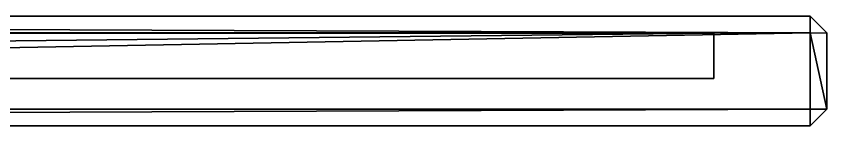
# Model space of a CAD drawing. Header units: millimetres. Extents: x -18 to 4450, y -985 to 970.
# Drawn here: x 4020 to 4450, y -859 to -801 of the extents above; entities that cross this region are included whole.
import ezdxf

# ---------------------------------------------------------------- set-up
doc = ezdxf.new("R2010")
doc.units = ezdxf.units.MM
doc.layers.add('hard_top__left_hardtop_to_tub_join_shadow', color=250, linetype='CONTINUOUS')
doc.layers.add('hard_top__roof_left_gutter', color=7, linetype='CONTINUOUS')

msp = doc.modelspace()

# ---------------------------------------------------------------- linework, layer by layer
at = {"layer": 'hard_top__left_hardtop_to_tub_join_shadow'}
for points in [[(2200.000048, -810.000002, 1261.999965), (2200.000048, -810.000002, 1296.000004), (4389.999866, -810.000002, 1296.000004)], [(2200.000048, -810.000002, 1261.999965), (4389.999866, -810.000002, 1296.000004), (4389.999866, -810.000002, 1261.999965)], [(2200.000048, -833.999991, 1296.000004), (4389.999866, -833.999991, 1296.000004), (4389.999866, -810.000002, 1296.000004)], [(2200.000048, -833.999991, 1296.000004), (4389.999866, -810.000002, 1296.000004), (2200.000048, -810.000002, 1296.000004)], [(2200.000048, -833.999991, 1261.999965), (2200.000048, -810.000002, 1261.999965), (4389.999866, -810.000002, 1261.999965)], [(2200.000048, -833.999991, 1261.999965), (4389.999866, -810.000002, 1261.999965), (4389.999866, -833.999991, 1261.999965)], [(4389.999866, -833.999991, 1261.999965), (4389.999866, -810.000002, 1261.999965), (4389.999866, -810.000002, 1296.000004)], [(4389.999866, -833.999991, 1261.999965), (4389.999866, -810.000002, 1296.000004), (4389.999866, -833.999991, 1296.000004)], [(2200.000048, -833.999991, 1261.999965), (4389.999866, -833.999991, 1261.999965), (4389.999866, -833.999991, 1296.000004)], [(2200.000048, -833.999991, 1261.999965), (4389.999866, -833.999991, 1296.000004), (2200.000048, -833.999991, 1296.000004)]]:
    msp.add_3dface(points, dxfattribs=at)
at = {"layer": 'hard_top__roof_left_gutter'}
for points in [[(2258.820057, -800.999999, 1823.819995), (2258.820057, -800.999999, 1848.180056), (4441.180229, -800.999999, 1848.180056)], [(2258.820057, -800.999999, 1823.819995), (4441.180229, -800.999999, 1848.180056), (4441.180229, -800.999999, 1823.819995)], [(2258.820057, -800.999999, 1823.819995), (2258.820057, -809.819996, 1815.000057), (4441.180229, -809.819996, 1815.000057)], [(2258.820057, -800.999999, 1823.819995), (4441.180229, -809.819996, 1815.000057), (4441.180229, -800.999999, 1823.819995)], [(2258.820057, -800.999999, 1848.180056), (2258.820057, -809.819996, 1856.999993), (4441.180229, -809.819996, 1856.999993)], [(2258.820057, -800.999999, 1848.180056), (4441.180229, -809.819996, 1856.999993), (4441.180229, -800.999999, 1848.180056)], [(4449.999809, -809.819996, 1823.819995), (4441.180229, -800.999999, 1823.819995), (4441.180229, -800.999999, 1848.180056)], [(4449.999809, -809.819996, 1823.819995), (4441.180229, -800.999999, 1848.180056), (4449.999809, -809.819996, 1848.180056)], [(4449.999809, -809.819996, 1823.819995), (4441.180229, -800.999999, 1823.819995), (4441.180229, -809.819996, 1815.000057)], [(4449.999809, -809.819996, 1848.180056), (4441.180229, -800.999999, 1848.180056), (4441.180229, -809.819996, 1856.999993)], [(2258.820057, -850.17997, 1856.999993), (4441.180229, -850.17997, 1856.999993), (4441.180229, -809.819996, 1856.999993)], [(2258.820057, -850.17997, 1856.999993), (4441.180229, -809.819996, 1856.999993), (2258.820057, -809.819996, 1856.999993)], [(2258.820057, -850.17997, 1815.000057), (2258.820057, -809.819996, 1815.000057), (4441.180229, -809.819996, 1815.000057)], [(2258.820057, -850.17997, 1815.000057), (4441.180229, -809.819996, 1815.000057), (4441.180229, -850.17997, 1815.000057)], [(4449.999809, -850.17997, 1823.819995), (4441.180229, -850.17997, 1815.000057), (4441.180229, -809.819996, 1815.000057)], [(4449.999809, -850.17997, 1823.819995), (4441.180229, -809.819996, 1815.000057), (4449.999809, -809.819996, 1823.819995)], [(4449.999809, -850.17997, 1848.180056), (4441.180229, -850.17997, 1856.999993), (4441.180229, -809.819996, 1856.999993)], [(4449.999809, -850.17997, 1848.180056), (4441.180229, -809.819996, 1856.999993), (4449.999809, -809.819996, 1848.180056)], [(4449.999809, -850.17997, 1823.819995), (4449.999809, -809.819996, 1823.819995), (4449.999809, -809.819996, 1848.180056)], [(4449.999809, -850.17997, 1823.819995), (4449.999809, -809.819996, 1848.180056), (4449.999809, -850.17997, 1848.180056)], [(2258.820057, -859.000027, 1823.819995), (2258.820057, -850.17997, 1815.000057), (4441.180229, -850.17997, 1815.000057)], [(2258.820057, -859.000027, 1823.819995), (4441.180229, -850.17997, 1815.000057), (4441.180229, -859.000027, 1823.819995)], [(2258.820057, -859.000027, 1848.180056), (2258.820057, -850.17997, 1856.999993), (4441.180229, -850.17997, 1856.999993)], [(2258.820057, -859.000027, 1848.180056), (4441.180229, -850.17997, 1856.999993), (4441.180229, -859.000027, 1848.180056)], [(4449.999809, -850.17997, 1823.819995), (4441.180229, -859.000027, 1823.819995), (4441.180229, -859.000027, 1848.180056)], [(4449.999809, -850.17997, 1823.819995), (4441.180229, -859.000027, 1848.180056), (4449.999809, -850.17997, 1848.180056)], [(4449.999809, -850.17997, 1823.819995), (4441.180229, -859.000027, 1823.819995), (4441.180229, -850.17997, 1815.000057)], [(4449.999809, -850.17997, 1848.180056), (4441.180229, -859.000027, 1848.180056), (4441.180229, -850.17997, 1856.999993)], [(2258.820057, -859.000027, 1823.819995), (4441.180229, -859.000027, 1823.819995), (4441.180229, -859.000027, 1848.180056)], [(2258.820057, -859.000027, 1823.819995), (4441.180229, -859.000027, 1848.180056), (2258.820057, -859.000027, 1848.180056)]]:
    msp.add_3dface(points, dxfattribs=at)

doc.saveas('drawing.dxf')
